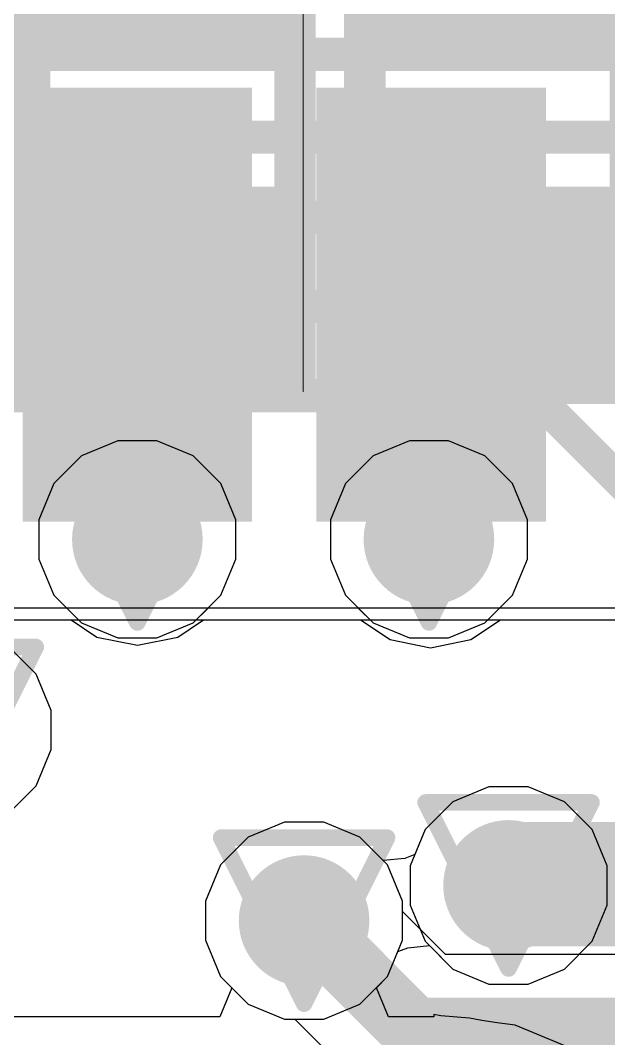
# Model space of a CAD drawing. Header units: inches. Extents: x -6 to 284, y -12 to 154.
# Drawn here: x 28.437 to 30.239, y 4.859 to 7.975 of the extents above; entities that cross this region are included whole.
import ezdxf

# ---------------------------------------------------------------- set-up
doc = ezdxf.new("R2010")
doc.units = ezdxf.units.IN
for name, color, linetype in [('Bottom Layer', 5, 'Continuous'), ('Bottom Overlay', 54, 'Continuous'), ('Bottom Paste', 16, 'Continuous'), ('Bottom Solder', 6, 'Continuous'), ('Drill Drawing', 1, 'Continuous'), ('GND-1', 16, 'Continuous'), ('GND-2', 90, 'Continuous'), ('GND-3', 216, 'Continuous'), ('GND-4', 54, 'Continuous'), ('PWR-1', 156, 'Continuous'), ('PWR-2', 130, 'Continuous'), ('Signal L1', 76, 'Continuous'), ('Signal L2', 6, 'Continuous'), ('Top Layer', 1, 'Continuous'), ('Top Paste', 8, 'Continuous'), ('Top Solder', 216, 'Continuous'), ('Via Holes', 16, 'Continuous')]:
    doc.layers.add(name, color=color, linetype=linetype)

# ---------------------------------------------------------------- blocks, each defined once
blk = doc.blocks.new('AP6275S__125')
at = {"layer": 'Top Layer'}
for points in [[(2.49999754, -5.627498269999999), (2.49999754, -6.75249729), (1.99999854, -6.75249729), (1.99999854, -5.627498269999999)], [(3.39999828, -5.627498269999999), (3.39999828, -6.75249729), (2.89999928, -6.75249729), (2.89999928, -5.627498269999999)]]:
    blk.add_hatch(color=1, dxfattribs=at).paths.add_polyline_path(points)
at = {"layer": 'Top Paste'}
for points in [[(2.49999754, -5.627498269999999), (2.49999754, -6.75249729), (1.99999854, -6.75249729), (1.99999854, -5.627498269999999)], [(3.39999828, -5.627498269999999), (3.39999828, -6.75249729), (2.89999928, -6.75249729), (2.89999928, -5.627498269999999)]]:
    blk.add_hatch(color=8, dxfattribs=at).paths.add_polyline_path(points)
at = {"layer": 'Top Solder'}
for points in [[(2.60159754, -5.52589827), (2.60159754, -6.85409729), (1.89839854, -6.85409729), (1.89839854, -5.52589827)], [(3.50159828, -5.52589827), (3.50159828, -6.85409729), (2.79839928, -6.85409729), (2.79839928, -5.52589827)]]:
    blk.add_hatch(color=216, dxfattribs=at).paths.add_polyline_path(points)
blk = doc.blocks.new('R___0402_B_175')
at = {"layer": 'Bottom Layer'}
for points in [[(-0.2413, 0.3175), (-0.2412999999999999, -0.3175), (-0.6985, -0.3175), (-0.6985, 0.3175)], [(0.6985, 0.3175), (0.6985, -0.3175), (0.2413, -0.3175), (0.2412999999999999, 0.3175)]]:
    blk.add_hatch(color=5, dxfattribs=at).paths.add_polyline_path(points)
at = {"layer": 'Bottom Paste'}
for points in [[(-0.2413, 0.3175), (-0.2412999999999999, -0.3175), (-0.6985, -0.3175), (-0.6985, 0.3175)], [(0.6985, 0.3175), (0.6985, -0.3175), (0.2413, -0.3175), (0.2412999999999999, 0.3175)]]:
    blk.add_hatch(color=16, dxfattribs=at).paths.add_polyline_path(points)
at = {"layer": 'Bottom Solder'}
for points in [[(-0.18629884, 0.37250116), (-0.1862988399999999, -0.37250116), (-0.75350116, -0.37250116), (-0.75350116, 0.37250116)], [(0.75350116, 0.37250116), (0.75350116, -0.37250116), (0.18629884, -0.37250116), (0.1862988399999999, 0.37250116)]]:
    blk.add_hatch(color=6, dxfattribs=at).paths.add_polyline_path(points)
at = {"layer": 'Bottom Overlay'}
for points in [[(0.7874, 0.4064, 0.127, 0.127, 0), (-0.7874, 0.4064, 0.127, 0.127, 0)], [(-0.7874, -0.4064, 0.127, 0.127, 0), (-0.7874, 0.4064, 0.127, 0.127, 0)], [(0.7874, -0.4064, 0.127, 0.127, 0), (0.7874, 0.4064, 0.127, 0.127, 0)], [(0.8128, 0.4318, 0.0032258, 0.0032258, 0), (-0.8128, 0.4318, 0.0032258, 0.0032258, 0)], [(0.7874, -0.4064, 0.127, 0.127, 0), (-0.7874, -0.4064, 0.127, 0.127, 0)]]:
    blk.add_lwpolyline(points, format="xyseb", dxfattribs=at)
for points in [[(-0.8191499999999999, 0.4064, 0.0635, 0.0635, 1), (-0.7556499999999999, 0.4064, 0.0635, 0.0635, 1)], [(-0.8191499999999999, 0.4064, 0.0635, 0.0635, 1), (-0.7556499999999999, 0.4064, 0.0635, 0.0635, 1)], [(0.7556499999999999, 0.4064, 0.0635, 0.0635, 1), (0.8191499999999999, 0.4064, 0.0635, 0.0635, 1)], [(0.7556499999999999, 0.4064, 0.0635, 0.0635, 1), (0.8191499999999999, 0.4064, 0.0635, 0.0635, 1)], [(-0.81360518, 0.4318, 0.0016129, 0.0016129, 1), (-0.8119948199999999, 0.4318, 0.0016129, 0.0016129, 1)], [(0.8119948199999999, 0.4318, 0.0016129, 0.0016129, 1), (0.81360518, 0.4318, 0.0016129, 0.0016129, 1)], [(-0.8191499999999999, -0.4064, 0.0635, 0.0635, 1), (-0.7556499999999999, -0.4064, 0.0635, 0.0635, 1)], [(-0.8191499999999999, -0.4064, 0.0635, 0.0635, 1), (-0.7556499999999999, -0.4064, 0.0635, 0.0635, 1)], [(0.7556499999999999, -0.4064, 0.0635, 0.0635, 1), (0.8191499999999999, -0.4064, 0.0635, 0.0635, 1)], [(0.7556499999999999, -0.4064, 0.0635, 0.0635, 1), (0.8191499999999999, -0.4064, 0.0635, 0.0635, 1)]]:
    blk.add_lwpolyline(points, format="xyseb", close=True, dxfattribs=at)
blk = doc.blocks.new('R___0402_B_176')
at = {"layer": 'Bottom Layer'}
for points in [[(-0.2413, 0.3175), (-0.2412999999999999, -0.3175), (-0.6985, -0.3175), (-0.6985, 0.3175)], [(0.6985, 0.3175), (0.6985, -0.3175), (0.2413, -0.3175), (0.2412999999999999, 0.3175)]]:
    blk.add_hatch(color=5, dxfattribs=at).paths.add_polyline_path(points)
at = {"layer": 'Bottom Paste'}
for points in [[(-0.2413, 0.3175), (-0.2412999999999999, -0.3175), (-0.6985, -0.3175), (-0.6985, 0.3175)], [(0.6985, 0.3175), (0.6985, -0.3175), (0.2413, -0.3175), (0.2412999999999999, 0.3175)]]:
    blk.add_hatch(color=16, dxfattribs=at).paths.add_polyline_path(points)
at = {"layer": 'Bottom Solder'}
for points in [[(-0.18629884, 0.37250116), (-0.1862988399999999, -0.37250116), (-0.75350116, -0.37250116), (-0.75350116, 0.37250116)], [(0.75350116, 0.37250116), (0.75350116, -0.37250116), (0.18629884, -0.37250116), (0.1862988399999999, 0.37250116)]]:
    blk.add_hatch(color=6, dxfattribs=at).paths.add_polyline_path(points)
at = {"layer": 'Bottom Overlay'}
for points in [[(0.7874, 0.4064, 0.127, 0.127, 0), (-0.7874, 0.4064, 0.127, 0.127, 0)], [(-0.7874, -0.4064, 0.127, 0.127, 0), (-0.7874, 0.4064, 0.127, 0.127, 0)], [(0.7874, -0.4064, 0.127, 0.127, 0), (0.7874, 0.4064, 0.127, 0.127, 0)], [(0.8128, 0.4318, 0.0032258, 0.0032258, 0), (-0.8128, 0.4318, 0.0032258, 0.0032258, 0)], [(0.7874, -0.4064, 0.127, 0.127, 0), (-0.7874, -0.4064, 0.127, 0.127, 0)]]:
    blk.add_lwpolyline(points, format="xyseb", dxfattribs=at)
for points in [[(-0.8191499999999999, 0.4064, 0.0635, 0.0635, 1), (-0.7556499999999999, 0.4064, 0.0635, 0.0635, 1)], [(-0.8191499999999999, 0.4064, 0.0635, 0.0635, 1), (-0.7556499999999999, 0.4064, 0.0635, 0.0635, 1)], [(0.7556499999999999, 0.4064, 0.0635, 0.0635, 1), (0.8191499999999999, 0.4064, 0.0635, 0.0635, 1)], [(0.7556499999999999, 0.4064, 0.0635, 0.0635, 1), (0.8191499999999999, 0.4064, 0.0635, 0.0635, 1)], [(-0.81360518, 0.4318, 0.0016129, 0.0016129, 1), (-0.8119948199999999, 0.4318, 0.0016129, 0.0016129, 1)], [(0.8119948199999999, 0.4318, 0.0016129, 0.0016129, 1), (0.81360518, 0.4318, 0.0016129, 0.0016129, 1)], [(-0.8191499999999999, -0.4064, 0.0635, 0.0635, 1), (-0.7556499999999999, -0.4064, 0.0635, 0.0635, 1)], [(-0.8191499999999999, -0.4064, 0.0635, 0.0635, 1), (-0.7556499999999999, -0.4064, 0.0635, 0.0635, 1)], [(0.7556499999999999, -0.4064, 0.0635, 0.0635, 1), (0.8191499999999999, -0.4064, 0.0635, 0.0635, 1)], [(0.7556499999999999, -0.4064, 0.0635, 0.0635, 1), (0.8191499999999999, -0.4064, 0.0635, 0.0635, 1)]]:
    blk.add_lwpolyline(points, format="xyseb", close=True, dxfattribs=at)

msp = doc.modelspace()

# ---------------------------------------------------------------- hatches: boundary and pattern name
at = {"layer": 'Bottom Layer'}
h = msp.add_hatch(color=5, dxfattribs=at)
edge = h.paths.add_edge_path()
edge.add_arc((28.79543644, 6.386215319999999), 0.1999996, 0, 360)
h = msp.add_hatch(color=5, dxfattribs=at)
edge = h.paths.add_edge_path()
edge.add_arc((29.68840646, 6.386215319999999), 0.1999996, 0, 360)
h = msp.add_hatch(color=5, dxfattribs=at)
edge = h.paths.add_edge_path()
edge.add_arc((29.93232774, 5.32729694), 0.1999996, 0, 360)
h = msp.add_hatch(color=5, dxfattribs=at)
edge = h.paths.add_edge_path()
edge.add_arc((29.30606534, 5.21964158), 0.1999996, 0, 360)
at = {"layer": 'GND-1'}
h = msp.add_hatch(color=16, dxfattribs=at)
edge = h.paths.add_edge_path()
edge.add_arc((28.79543644, 6.386215319999999), 0.1999996, 0, 360)
h = msp.add_hatch(color=16, dxfattribs=at)
edge = h.paths.add_edge_path()
edge.add_arc((29.68840646, 6.386215319999999), 0.1999996, 0, 360)
h = msp.add_hatch(color=16, dxfattribs=at)
edge = h.paths.add_edge_path()
edge.add_arc((29.93232774, 5.32729694), 0.1999996, 0, 360)
h = msp.add_hatch(color=16, dxfattribs=at)
edge = h.paths.add_edge_path()
edge.add_arc((29.30606534, 5.21964158), 0.1999996, 0, 360)
at = {"layer": 'GND-2'}
h = msp.add_hatch(color=90, dxfattribs=at)
edge = h.paths.add_edge_path()
edge.add_arc((28.79543644, 6.386215319999999), 0.1999996, 0, 360)
h = msp.add_hatch(color=90, dxfattribs=at)
edge = h.paths.add_edge_path()
edge.add_arc((29.68840646, 6.386215319999999), 0.1999996, 0, 360)
h = msp.add_hatch(color=90, dxfattribs=at)
edge = h.paths.add_edge_path()
edge.add_arc((29.93232774, 5.32729694), 0.1999996, 0, 360)
h = msp.add_hatch(color=90, dxfattribs=at)
edge = h.paths.add_edge_path()
edge.add_arc((29.30606534, 5.21964158), 0.1999996, 0, 360)
at = {"layer": 'GND-3'}
h = msp.add_hatch(color=216, dxfattribs=at)
edge = h.paths.add_edge_path()
edge.add_arc((28.79543644, 6.386215319999999), 0.1999996, 0, 360)
h = msp.add_hatch(color=216, dxfattribs=at)
edge = h.paths.add_edge_path()
edge.add_arc((29.68840646, 6.386215319999999), 0.1999996, 0, 360)
h = msp.add_hatch(color=216, dxfattribs=at)
edge = h.paths.add_edge_path()
edge.add_arc((29.93232774, 5.32729694), 0.1999996, 0, 360)
h = msp.add_hatch(color=216, dxfattribs=at)
edge = h.paths.add_edge_path()
edge.add_arc((29.30606534, 5.21964158), 0.1999996, 0, 360)
at = {"layer": 'GND-4'}
h = msp.add_hatch(color=54, dxfattribs=at)
edge = h.paths.add_edge_path()
edge.add_arc((28.79543644, 6.386215319999999), 0.1999996, 0, 360)
h = msp.add_hatch(color=54, dxfattribs=at)
edge = h.paths.add_edge_path()
edge.add_arc((29.68840646, 6.386215319999999), 0.1999996, 0, 360)
h = msp.add_hatch(color=54, dxfattribs=at)
edge = h.paths.add_edge_path()
edge.add_arc((29.93232774, 5.32729694), 0.1999996, 0, 360)
h = msp.add_hatch(color=54, dxfattribs=at)
edge = h.paths.add_edge_path()
edge.add_arc((29.30606534, 5.21964158), 0.1999996, 0, 360)
at = {"layer": 'PWR-1'}
h = msp.add_hatch(color=156, dxfattribs=at)
edge = h.paths.add_edge_path()
edge.add_arc((28.79543644, 6.386215319999999), 0.1999996, 0, 360)
h = msp.add_hatch(color=156, dxfattribs=at)
edge = h.paths.add_edge_path()
edge.add_arc((29.68840646, 6.386215319999999), 0.1999996, 0, 360)
h = msp.add_hatch(color=156, dxfattribs=at)
edge = h.paths.add_edge_path()
edge.add_arc((29.93232774, 5.32729694), 0.1999996, 0, 360)
h = msp.add_hatch(color=156, dxfattribs=at)
edge = h.paths.add_edge_path()
edge.add_arc((29.30606534, 5.21964158), 0.1999996, 0, 360)
at = {"layer": 'PWR-2'}
h = msp.add_hatch(color=130, dxfattribs=at)
edge = h.paths.add_edge_path()
edge.add_arc((28.79543644, 6.386215319999999), 0.1999996, 0, 360)
h = msp.add_hatch(color=130, dxfattribs=at)
edge = h.paths.add_edge_path()
edge.add_arc((29.68840646, 6.386215319999999), 0.1999996, 0, 360)
h = msp.add_hatch(color=130, dxfattribs=at)
edge = h.paths.add_edge_path()
edge.add_arc((29.93232774, 5.32729694), 0.1999996, 0, 360)
h = msp.add_hatch(color=130, dxfattribs=at)
edge = h.paths.add_edge_path()
edge.add_arc((29.30606534, 5.21964158), 0.1999996, 0, 360)
at = {"layer": 'Signal L1'}
h = msp.add_hatch(color=76, dxfattribs=at)
edge = h.paths.add_edge_path()
edge.add_arc((28.79543644, 6.386215319999999), 0.1999996, 0, 360)
h = msp.add_hatch(color=76, dxfattribs=at)
edge = h.paths.add_edge_path()
edge.add_arc((29.68840646, 6.386215319999999), 0.1999996, 0, 360)
h = msp.add_hatch(color=76, dxfattribs=at)
edge = h.paths.add_edge_path()
edge.add_arc((29.93232774, 5.32729694), 0.1999996, 0, 360)
h = msp.add_hatch(color=76, dxfattribs=at)
edge = h.paths.add_edge_path()
edge.add_arc((29.30606534, 5.21964158), 0.1999996, 0, 360)
at = {"layer": 'Signal L2'}
h = msp.add_hatch(color=6, dxfattribs=at)
edge = h.paths.add_edge_path()
edge.add_arc((28.79543644, 6.386215319999999), 0.1999996, 0, 360)
h = msp.add_hatch(color=6, dxfattribs=at)
edge = h.paths.add_edge_path()
edge.add_arc((29.68840646, 6.386215319999999), 0.1999996, 0, 360)
h = msp.add_hatch(color=6, dxfattribs=at)
edge = h.paths.add_edge_path()
edge.add_arc((29.93232774, 5.32729694), 0.1999996, 0, 360)
h = msp.add_hatch(color=6, dxfattribs=at)
edge = h.paths.add_edge_path()
edge.add_arc((29.30606534, 5.21964158), 0.1999996, 0, 360)
at = {"layer": 'Top Layer'}
h = msp.add_hatch(color=1, dxfattribs=at)
edge = h.paths.add_edge_path()
edge.add_arc((28.79543644, 6.386215319999999), 0.1999996, 0, 360)
h = msp.add_hatch(color=1, dxfattribs=at)
edge = h.paths.add_edge_path()
edge.add_arc((29.68840646, 6.386215319999999), 0.1999996, 0, 360)
h = msp.add_hatch(color=1, dxfattribs=at)
edge = h.paths.add_edge_path()
edge.add_arc((29.93232774, 5.32729694), 0.1999996, 0, 360)
h = msp.add_hatch(color=1, dxfattribs=at)
edge = h.paths.add_edge_path()
edge.add_arc((29.30606534, 5.21964158), 0.1999996, 0, 360)
at = {"layer": 'Via Holes'}
h = msp.add_hatch(color=7, dxfattribs=at)
edge = h.paths.add_edge_path()
edge.add_arc((28.79543644, 6.386215319999999), 0.0999998, 0, 360)
h = msp.add_hatch(color=7, dxfattribs=at)
edge = h.paths.add_edge_path()
edge.add_arc((29.68840646, 6.386215319999999), 0.0999998, 0, 360)
h = msp.add_hatch(color=7, dxfattribs=at)
edge = h.paths.add_edge_path()
edge.add_arc((29.93232774, 5.32729694), 0.0999998, 0, 360)
h = msp.add_hatch(color=7, dxfattribs=at)
edge = h.paths.add_edge_path()
edge.add_arc((29.30606534, 5.21964158), 0.0999998, 0, 360)

# ---------------------------------------------------------------- linework, layer by layer
at = {"layer": 'Bottom Layer'}
for p, q in [((24.95460084, 6.17716062), (32.75905564, 6.17716062)), ((28.1129105, 6.17716062), (28.57796418, 6.17716062)), ((28.57796418, 6.17716062), (28.6245935, 6.130531299999999)), ((28.96627938, 6.130531299999999), (29.0129087, 6.17716062)), ((29.0129087, 6.17716062), (29.4709342, 6.17716062)), ((29.4709342, 6.17716062), (29.51756352, 6.130531299999999)), ((29.8592494, 6.130531299999999), (29.90587872, 6.17716062)), ((29.90587872, 6.17716062), (30.49458976, 6.17716062)), ((28.6245935, 6.130531299999999), (28.73544418, 6.08461572)), ((28.8554287, 6.08461572), (28.96627938, 6.130531299999999)), ((29.51756352, 6.130531299999999), (29.6284142, 6.08461572)), ((29.74839872, 6.08461572), (29.8592494, 6.130531299999999)), ((28.73544418, 6.08461572), (28.8554287, 6.08461572)), ((29.6284142, 6.08461572), (29.74839872, 6.08461572)), ((29.24607308, 5.52124118), (29.1352224, 5.4753256)), ((29.3660576, 5.52124118), (29.24607308, 5.52124118)), ((29.47690828, 5.4753256), (29.3660576, 5.52124118)), ((29.1352224, 5.4753256), (29.05038132, 5.390484519999999)), ((29.56174936, 5.390484519999999), (29.47690828, 5.4753256)), ((29.05038132, 5.390484519999999), (29.00446574, 5.27963384)), ((29.60766494, 5.27963384), (29.56174936, 5.390484519999999)), ((29.00446574, 5.27963384), (29.00446574, 5.15964932)), ((29.60766494, 5.15964932), (29.60766494, 5.27963384)), ((29.00446574, 5.15964932), (29.05038132, 5.048798639999999)), ((29.56174936, 5.048798639999999), (29.60766494, 5.15964932)), ((29.05038132, 5.048798639999999), (29.0847018, 5.014478159999999)), ((29.52742888, 5.014478159999999), (29.56174936, 5.048798639999999)), ((29.0847018, 5.014478159999999), (29.04787688, 4.92557816)), ((29.5642538, 4.92557816), (29.52742888, 5.014478159999999)), ((29.04787688, 4.92557816), (25.56355568, 4.92557816)), ((29.6514139, 4.92557816), (29.5642538, 4.92557816)), ((29.70360836, 4.925580699999999), (29.6514139, 4.92557816)), ((29.7247056, 4.92845598), (29.70360836, 4.93264952)), ((29.70360836, 4.93264952), (29.70360836, 4.925580699999999)), ((29.81264802, 4.9214405), (29.7247056, 4.92845598)), ((29.85018414, 4.914117679999999), (29.81264802, 4.9214405)), ((29.89744846, 4.90679994), (29.85018414, 4.914117679999999)), ((29.95206354, 4.8996092), (29.89744846, 4.90679994)), ((30.16435166, 4.81167694), (29.95206354, 4.8996092))]:
    msp.add_line(p, q, dxfattribs=at)
for points in [[(28.66843644, 7.182172579999999, 0.1778, 0.1778, 0), (28.79543644, 7.055172579999999, 0.1778, 0.1778, 0)], [(29.68840646, 7.042472579999999, 0.1778, 0.1778, 0), (29.82810646, 7.182172579999999, 0.1778, 0.1778, 0)], [(29.82810646, 7.182172579999999, 0.1778, 0.1778, 0), (29.89863718, 7.182172579999999, 0.1778, 0.1778, 0)], [(28.79543644, 6.386215319999999, 0.1778, 0.1778, 0), (28.79543644, 7.055172579999999, 0.1778, 0.1778, 0)], [(29.68840646, 6.386215319999999, 0.1778, 0.1778, 0), (29.68840646, 7.042472579999999, 0.1778, 0.1778, 0)], [(29.68840646, 6.369347179999999, 0.1778, 0.1778, 0), (29.68840646, 6.386215319999999, 0.1778, 0.1778, 0)], [(29.93232774, 5.32729694, 0.3809999999999999, 0.3809999999999999, 0), (29.93637142, 5.33134062, 0.3809999999999999, 0.3809999999999999, 0)], [(29.93637142, 5.33134062, 0.3809999999999999, 0.3809999999999999, 0), (31.0315991, 5.33134062, 0.3809999999999999, 0.3809999999999999, 0)]]:
    msp.add_lwpolyline(points, format="xyseb", dxfattribs=at)
for points in [[(28.62398644, 7.182172579999999, 0.08889999999999999, 0.08889999999999999, 1), (28.71288643999999, 7.182172579999999, 0.08889999999999999, 0.08889999999999999, 1)], [(29.78365646, 7.182172579999999, 0.08889999999999999, 0.08889999999999999, 1), (29.87255646, 7.182172579999999, 0.08889999999999999, 0.08889999999999999, 1)], [(29.78365646, 7.182172579999999, 0.08889999999999999, 0.08889999999999999, 1), (29.87255646, 7.182172579999999, 0.08889999999999999, 0.08889999999999999, 1)], [(29.85418718, 7.182172579999999, 0.08889999999999999, 0.08889999999999999, 1), (29.94308718, 7.182172579999999, 0.08889999999999999, 0.08889999999999999, 1)], [(28.75098644, 7.055172579999999, 0.08889999999999999, 0.08889999999999999, 1), (28.83988644, 7.055172579999999, 0.08889999999999999, 0.08889999999999999, 1)], [(28.75098644, 7.055172579999999, 0.08889999999999999, 0.08889999999999999, 1), (28.83988644, 7.055172579999999, 0.08889999999999999, 0.08889999999999999, 1)], [(29.64395646, 7.042472579999999, 0.08889999999999999, 0.08889999999999999, 1), (29.73285646, 7.042472579999999, 0.08889999999999999, 0.08889999999999999, 1)], [(29.64395646, 7.042472579999999, 0.08889999999999999, 0.08889999999999999, 1), (29.73285646, 7.042472579999999, 0.08889999999999999, 0.08889999999999999, 1)], [(28.75098644, 6.386215319999999, 0.08889999999999999, 0.08889999999999999, 1), (28.83988644, 6.386215319999999, 0.08889999999999999, 0.08889999999999999, 1)], [(29.64395646, 6.386215319999999, 0.08889999999999999, 0.08889999999999999, 1), (29.73285646, 6.386215319999999, 0.08889999999999999, 0.08889999999999999, 1)], [(29.64395646, 6.386215319999999, 0.08889999999999999, 0.08889999999999999, 1), (29.73285646, 6.386215319999999, 0.08889999999999999, 0.08889999999999999, 1)], [(29.64395646, 6.369347179999999, 0.08889999999999999, 0.08889999999999999, 1), (29.73285646, 6.369347179999999, 0.08889999999999999, 0.08889999999999999, 1)], [(29.83707774, 5.32729694, 0.1905, 0.1905, 1), (30.02757774, 5.32729694, 0.1905, 0.1905, 1)], [(29.84112142, 5.33134062, 0.1905, 0.1905, 1), (30.03162142, 5.33134062, 0.1905, 0.1905, 1)], [(29.84112142, 5.33134062, 0.1905, 0.1905, 1), (30.03162142, 5.33134062, 0.1905, 0.1905, 1)]]:
    msp.add_lwpolyline(points, format="xyseb", close=True, dxfattribs=at)
at = {"layer": 'Drill Drawing'}
for points in [[(28.54143644, 6.640215319999999, 0.0508, 0.0508, 0), (29.04943644, 6.640215319999999, 0.0508, 0.0508, 0)], [(28.54143644, 6.640215319999999, 0.0508, 0.0508, 0), (28.79543644, 6.132215319999999, 0.0508, 0.0508, 0)], [(28.79543644, 6.132215319999999, 0.0508, 0.0508, 0), (29.04943644, 6.640215319999999, 0.0508, 0.0508, 0)], [(29.43440646, 6.640215319999999, 0.0508, 0.0508, 0), (29.94240646, 6.640215319999999, 0.0508, 0.0508, 0)], [(29.43440646, 6.640215319999999, 0.0508, 0.0508, 0), (29.68840646, 6.132215319999999, 0.0508, 0.0508, 0)], [(29.68840646, 6.132215319999999, 0.0508, 0.0508, 0), (29.94240646, 6.640215319999999, 0.0508, 0.0508, 0)], [(27.97616198, 6.05711006, 0.0508, 0.0508, 0), (28.48416198, 6.05711006, 0.0508, 0.0508, 0)], [(28.23016198, 5.549110059999999, 0.0508, 0.0508, 0), (28.48416198, 6.05711006, 0.0508, 0.0508, 0)], [(29.67832774, 5.58129694, 0.0508, 0.0508, 0), (30.18632774, 5.58129694, 0.0508, 0.0508, 0)], [(29.67832774, 5.58129694, 0.0508, 0.0508, 0), (29.93232774, 5.07329694, 0.0508, 0.0508, 0)], [(29.93232774, 5.07329694, 0.0508, 0.0508, 0), (30.18632774, 5.58129694, 0.0508, 0.0508, 0)], [(29.05206534, 5.47364158, 0.0508, 0.0508, 0), (29.56006534, 5.47364158, 0.0508, 0.0508, 0)], [(29.05206534, 5.47364158, 0.0508, 0.0508, 0), (29.30606534, 4.96564158, 0.0508, 0.0508, 0)], [(29.30606534, 4.96564158, 0.0508, 0.0508, 0), (29.56006534, 5.47364158, 0.0508, 0.0508, 0)]]:
    msp.add_lwpolyline(points, format="xyseb", dxfattribs=at)
for points in [[(28.52873644, 6.640215319999999, 0.0254, 0.0254, 1), (28.55413644, 6.640215319999999, 0.0254, 0.0254, 1)], [(28.52873644, 6.640215319999999, 0.0254, 0.0254, 1), (28.55413644, 6.640215319999999, 0.0254, 0.0254, 1)], [(29.03673643999999, 6.640215319999999, 0.0254, 0.0254, 1), (29.06213644, 6.640215319999999, 0.0254, 0.0254, 1)], [(29.03673643999999, 6.640215319999999, 0.0254, 0.0254, 1), (29.06213644, 6.640215319999999, 0.0254, 0.0254, 1)], [(29.42170646, 6.640215319999999, 0.0254, 0.0254, 1), (29.44710646, 6.640215319999999, 0.0254, 0.0254, 1)], [(29.42170646, 6.640215319999999, 0.0254, 0.0254, 1), (29.44710646, 6.640215319999999, 0.0254, 0.0254, 1)], [(29.92970646, 6.640215319999999, 0.0254, 0.0254, 1), (29.95510646, 6.640215319999999, 0.0254, 0.0254, 1)], [(29.92970646, 6.640215319999999, 0.0254, 0.0254, 1), (29.95510646, 6.640215319999999, 0.0254, 0.0254, 1)], [(28.78273644, 6.132215319999999, 0.0254, 0.0254, 1), (28.80813644, 6.132215319999999, 0.0254, 0.0254, 1)], [(28.78273644, 6.132215319999999, 0.0254, 0.0254, 1), (28.80813644, 6.132215319999999, 0.0254, 0.0254, 1)], [(29.67570646, 6.132215319999999, 0.0254, 0.0254, 1), (29.70110646, 6.132215319999999, 0.0254, 0.0254, 1)], [(29.67570646, 6.132215319999999, 0.0254, 0.0254, 1), (29.70110646, 6.132215319999999, 0.0254, 0.0254, 1)], [(28.47146198, 6.05711006, 0.0254, 0.0254, 1), (28.49686198, 6.05711006, 0.0254, 0.0254, 1)], [(28.47146198, 6.05711006, 0.0254, 0.0254, 1), (28.49686198, 6.05711006, 0.0254, 0.0254, 1)], [(29.66562774, 5.58129694, 0.0254, 0.0254, 1), (29.69102774, 5.58129694, 0.0254, 0.0254, 1)], [(29.66562774, 5.58129694, 0.0254, 0.0254, 1), (29.69102774, 5.58129694, 0.0254, 0.0254, 1)], [(30.17362774, 5.58129694, 0.0254, 0.0254, 1), (30.19902774, 5.58129694, 0.0254, 0.0254, 1)], [(30.17362774, 5.58129694, 0.0254, 0.0254, 1), (30.19902774, 5.58129694, 0.0254, 0.0254, 1)], [(29.03936534, 5.47364158, 0.0254, 0.0254, 1), (29.06476534, 5.47364158, 0.0254, 0.0254, 1)], [(29.03936534, 5.47364158, 0.0254, 0.0254, 1), (29.06476534, 5.47364158, 0.0254, 0.0254, 1)], [(29.54736534, 5.47364158, 0.0254, 0.0254, 1), (29.57276534, 5.47364158, 0.0254, 0.0254, 1)], [(29.54736534, 5.47364158, 0.0254, 0.0254, 1), (29.57276534, 5.47364158, 0.0254, 0.0254, 1)], [(29.91962774, 5.07329694, 0.0254, 0.0254, 1), (29.94502774, 5.07329694, 0.0254, 0.0254, 1)], [(29.91962774, 5.07329694, 0.0254, 0.0254, 1), (29.94502774, 5.07329694, 0.0254, 0.0254, 1)], [(29.29336534, 4.96564158, 0.0254, 0.0254, 1), (29.31876534, 4.96564158, 0.0254, 0.0254, 1)], [(29.29336534, 4.96564158, 0.0254, 0.0254, 1), (29.31876534, 4.96564158, 0.0254, 0.0254, 1)]]:
    msp.add_lwpolyline(points, format="xyseb", close=True, dxfattribs=at)
at = {"layer": 'GND-1'}
for p, q in [((28.73544418, 6.687814919999999), (28.6245935, 6.64189934)), ((28.8554287, 6.687814919999999), (28.73544418, 6.687814919999999)), ((28.96627938, 6.64189934), (28.8554287, 6.687814919999999)), ((29.6284142, 6.687814919999999), (29.51756352, 6.64189934)), ((29.74839872, 6.687814919999999), (29.6284142, 6.687814919999999)), ((29.8592494, 6.64189934), (29.74839872, 6.687814919999999)), ((28.6245935, 6.64189934), (28.53975242, 6.55705826)), ((29.05112046, 6.55705826), (28.96627938, 6.64189934)), ((29.51756352, 6.64189934), (29.43272244, 6.55705826)), ((29.94409048, 6.55705826), (29.8592494, 6.64189934)), ((28.53975242, 6.55705826), (28.49383684, 6.446207579999999)), ((29.09703604, 6.446207579999999), (29.05112046, 6.55705826)), ((29.43272244, 6.55705826), (29.38680686, 6.446207579999999)), ((29.99000606, 6.446207579999999), (29.94409048, 6.55705826)), ((28.49383684, 6.446207579999999), (28.49383684, 6.326223059999999)), ((29.09703604, 6.326223059999999), (29.09703604, 6.446207579999999)), ((29.38680686, 6.446207579999999), (29.38680686, 6.326223059999999)), ((29.99000606, 6.326223059999999), (29.99000606, 6.446207579999999)), ((28.49383684, 6.326223059999999), (28.53975242, 6.21537238)), ((29.05112046, 6.21537238), (29.09703604, 6.326223059999999)), ((29.38680686, 6.326223059999999), (29.43272244, 6.21537238)), ((29.94409048, 6.21537238), (29.99000606, 6.326223059999999)), ((28.53975242, 6.21537238), (28.6245935, 6.130531299999999)), ((28.96627938, 6.130531299999999), (29.05112046, 6.21537238)), ((29.43272244, 6.21537238), (29.51756352, 6.130531299999999)), ((29.8592494, 6.130531299999999), (29.94409048, 6.21537238)), ((28.6245935, 6.130531299999999), (28.73544418, 6.08461572)), ((28.8554287, 6.08461572), (28.96627938, 6.130531299999999)), ((29.51756352, 6.130531299999999), (29.6284142, 6.08461572)), ((29.74839872, 6.08461572), (29.8592494, 6.130531299999999)), ((28.73544418, 6.08461572), (28.8554287, 6.08461572)), ((29.6284142, 6.08461572), (29.74839872, 6.08461572)), ((29.24607308, 5.52124118), (29.1352224, 5.4753256)), ((29.3660576, 5.52124118), (29.24607308, 5.52124118)), ((29.47690828, 5.4753256), (29.3660576, 5.52124118)), ((29.1352224, 5.4753256), (29.05038132, 5.390484519999999)), ((29.56174936, 5.390484519999999), (29.47690828, 5.4753256)), ((29.05038132, 5.390484519999999), (29.00446574, 5.27963384)), ((29.60766494, 5.27963384), (29.56174936, 5.390484519999999)), ((29.00446574, 5.27963384), (29.00446574, 5.15964932)), ((29.60766494, 5.15964932), (29.60766494, 5.27963384)), ((29.00446574, 5.15964932), (29.05038132, 5.048798639999999)), ((29.56174936, 5.048798639999999), (29.60766494, 5.15964932)), ((29.05038132, 5.048798639999999), (29.1352224, 4.96395756)), ((29.47690828, 4.96395756), (29.56174936, 5.048798639999999)), ((29.1352224, 4.96395756), (29.24607308, 4.91804198)), ((29.3660576, 4.91804198), (29.47690828, 4.96395756)), ((29.24607308, 4.91804198), (29.3660576, 4.91804198))]:
    msp.add_line(p, q, dxfattribs=at)
at = {"layer": 'GND-2'}
for p, q in [((28.73544418, 6.687814919999999), (28.6245935, 6.64189934)), ((28.8554287, 6.687814919999999), (28.73544418, 6.687814919999999)), ((28.96627938, 6.64189934), (28.8554287, 6.687814919999999)), ((29.6284142, 6.687814919999999), (29.51756352, 6.64189934)), ((29.74839872, 6.687814919999999), (29.6284142, 6.687814919999999)), ((29.8592494, 6.64189934), (29.74839872, 6.687814919999999)), ((28.6245935, 6.64189934), (28.53975242, 6.55705826)), ((29.05112046, 6.55705826), (28.96627938, 6.64189934)), ((29.51756352, 6.64189934), (29.43272244, 6.55705826)), ((29.94409048, 6.55705826), (29.8592494, 6.64189934)), ((28.53975242, 6.55705826), (28.49383684, 6.446207579999999)), ((29.09703604, 6.446207579999999), (29.05112046, 6.55705826)), ((29.43272244, 6.55705826), (29.38680686, 6.446207579999999)), ((29.99000606, 6.446207579999999), (29.94409048, 6.55705826)), ((28.49383684, 6.446207579999999), (28.49383684, 6.326223059999999)), ((29.09703604, 6.326223059999999), (29.09703604, 6.446207579999999)), ((29.38680686, 6.446207579999999), (29.38680686, 6.326223059999999)), ((29.99000606, 6.326223059999999), (29.99000606, 6.446207579999999)), ((28.49383684, 6.326223059999999), (28.53975242, 6.21537238)), ((29.05112046, 6.21537238), (29.09703604, 6.326223059999999)), ((29.38680686, 6.326223059999999), (29.43272244, 6.21537238)), ((29.94409048, 6.21537238), (29.99000606, 6.326223059999999)), ((28.53975242, 6.21537238), (28.6245935, 6.130531299999999)), ((28.96627938, 6.130531299999999), (29.05112046, 6.21537238)), ((29.43272244, 6.21537238), (29.51756352, 6.130531299999999)), ((29.8592494, 6.130531299999999), (29.94409048, 6.21537238)), ((28.6245935, 6.130531299999999), (28.73544418, 6.08461572)), ((28.8554287, 6.08461572), (28.96627938, 6.130531299999999)), ((29.51756352, 6.130531299999999), (29.6284142, 6.08461572)), ((29.74839872, 6.08461572), (29.8592494, 6.130531299999999)), ((28.73544418, 6.08461572), (28.8554287, 6.08461572)), ((29.6284142, 6.08461572), (29.74839872, 6.08461572)), ((29.24607308, 5.52124118), (29.1352224, 5.4753256)), ((29.3660576, 5.52124118), (29.24607308, 5.52124118)), ((29.47690828, 5.4753256), (29.3660576, 5.52124118)), ((29.1352224, 5.4753256), (29.05038132, 5.390484519999999)), ((29.56174936, 5.390484519999999), (29.47690828, 5.4753256)), ((29.05038132, 5.390484519999999), (29.00446574, 5.27963384)), ((29.60766494, 5.27963384), (29.56174936, 5.390484519999999)), ((29.00446574, 5.27963384), (29.00446574, 5.15964932)), ((29.60766494, 5.15964932), (29.60766494, 5.27963384)), ((29.00446574, 5.15964932), (29.05038132, 5.048798639999999)), ((29.56174936, 5.048798639999999), (29.60766494, 5.15964932)), ((29.05038132, 5.048798639999999), (29.1352224, 4.96395756)), ((29.47690828, 4.96395756), (29.56174936, 5.048798639999999)), ((29.1352224, 4.96395756), (29.24607308, 4.91804198)), ((29.3660576, 4.91804198), (29.47690828, 4.96395756)), ((29.24607308, 4.91804198), (29.3660576, 4.91804198))]:
    msp.add_line(p, q, dxfattribs=at)
at = {"layer": 'GND-3'}
for p, q in [((28.73544418, 6.687814919999999), (28.6245935, 6.64189934)), ((28.8554287, 6.687814919999999), (28.73544418, 6.687814919999999)), ((28.96627938, 6.64189934), (28.8554287, 6.687814919999999)), ((29.6284142, 6.687814919999999), (29.51756352, 6.64189934)), ((29.74839872, 6.687814919999999), (29.6284142, 6.687814919999999)), ((29.8592494, 6.64189934), (29.74839872, 6.687814919999999)), ((28.6245935, 6.64189934), (28.53975242, 6.55705826)), ((29.05112046, 6.55705826), (28.96627938, 6.64189934)), ((29.51756352, 6.64189934), (29.43272244, 6.55705826)), ((29.94409048, 6.55705826), (29.8592494, 6.64189934)), ((28.53975242, 6.55705826), (28.49383684, 6.446207579999999)), ((29.09703604, 6.446207579999999), (29.05112046, 6.55705826)), ((29.43272244, 6.55705826), (29.38680686, 6.446207579999999)), ((29.99000606, 6.446207579999999), (29.94409048, 6.55705826)), ((28.49383684, 6.446207579999999), (28.49383684, 6.326223059999999)), ((29.09703604, 6.326223059999999), (29.09703604, 6.446207579999999)), ((29.38680686, 6.446207579999999), (29.38680686, 6.326223059999999)), ((29.99000606, 6.326223059999999), (29.99000606, 6.446207579999999)), ((28.49383684, 6.326223059999999), (28.53975242, 6.21537238)), ((29.05112046, 6.21537238), (29.09703604, 6.326223059999999)), ((29.38680686, 6.326223059999999), (29.43272244, 6.21537238)), ((29.94409048, 6.21537238), (29.99000606, 6.326223059999999)), ((28.53975242, 6.21537238), (28.6245935, 6.130531299999999)), ((28.96627938, 6.130531299999999), (29.05112046, 6.21537238)), ((29.43272244, 6.21537238), (29.51756352, 6.130531299999999)), ((29.8592494, 6.130531299999999), (29.94409048, 6.21537238)), ((28.6245935, 6.130531299999999), (28.73544418, 6.08461572)), ((28.8554287, 6.08461572), (28.96627938, 6.130531299999999)), ((29.51756352, 6.130531299999999), (29.6284142, 6.08461572)), ((29.74839872, 6.08461572), (29.8592494, 6.130531299999999)), ((28.73544418, 6.08461572), (28.8554287, 6.08461572)), ((29.6284142, 6.08461572), (29.74839872, 6.08461572)), ((29.24607308, 5.52124118), (29.1352224, 5.4753256)), ((29.3660576, 5.52124118), (29.24607308, 5.52124118)), ((29.47690828, 5.4753256), (29.3660576, 5.52124118)), ((29.1352224, 5.4753256), (29.05038132, 5.390484519999999)), ((29.56174936, 5.390484519999999), (29.47690828, 5.4753256)), ((29.05038132, 5.390484519999999), (29.00446574, 5.27963384)), ((29.60766494, 5.27963384), (29.56174936, 5.390484519999999)), ((29.00446574, 5.27963384), (29.00446574, 5.15964932)), ((29.60766494, 5.15964932), (29.60766494, 5.27963384)), ((29.00446574, 5.15964932), (29.05038132, 5.048798639999999)), ((29.56174936, 5.048798639999999), (29.60766494, 5.15964932)), ((29.05038132, 5.048798639999999), (29.1352224, 4.96395756)), ((29.47690828, 4.96395756), (29.56174936, 5.048798639999999)), ((29.1352224, 4.96395756), (29.24607308, 4.91804198)), ((29.3660576, 4.91804198), (29.47690828, 4.96395756)), ((29.24607308, 4.91804198), (29.3660576, 4.91804198))]:
    msp.add_line(p, q, dxfattribs=at)
at = {"layer": 'GND-4'}
for p, q in [((28.73544418, 6.687814919999999), (28.6245935, 6.64189934)), ((28.8554287, 6.687814919999999), (28.73544418, 6.687814919999999)), ((28.96627938, 6.64189934), (28.8554287, 6.687814919999999)), ((29.6284142, 6.687814919999999), (29.51756352, 6.64189934)), ((29.74839872, 6.687814919999999), (29.6284142, 6.687814919999999)), ((29.8592494, 6.64189934), (29.74839872, 6.687814919999999)), ((28.6245935, 6.64189934), (28.53975242, 6.55705826)), ((29.05112046, 6.55705826), (28.96627938, 6.64189934)), ((29.51756352, 6.64189934), (29.43272244, 6.55705826)), ((29.94409048, 6.55705826), (29.8592494, 6.64189934)), ((28.53975242, 6.55705826), (28.49383684, 6.446207579999999)), ((29.09703604, 6.446207579999999), (29.05112046, 6.55705826)), ((29.43272244, 6.55705826), (29.38680686, 6.446207579999999)), ((29.99000606, 6.446207579999999), (29.94409048, 6.55705826)), ((28.49383684, 6.446207579999999), (28.49383684, 6.326223059999999)), ((29.09703604, 6.326223059999999), (29.09703604, 6.446207579999999)), ((29.38680686, 6.446207579999999), (29.38680686, 6.326223059999999)), ((29.99000606, 6.326223059999999), (29.99000606, 6.446207579999999)), ((28.49383684, 6.326223059999999), (28.53975242, 6.21537238)), ((29.05112046, 6.21537238), (29.09703604, 6.326223059999999)), ((29.38680686, 6.326223059999999), (29.43272244, 6.21537238)), ((29.94409048, 6.21537238), (29.99000606, 6.326223059999999)), ((28.53975242, 6.21537238), (28.6245935, 6.130531299999999)), ((28.96627938, 6.130531299999999), (29.05112046, 6.21537238)), ((29.43272244, 6.21537238), (29.51756352, 6.130531299999999)), ((29.8592494, 6.130531299999999), (29.94409048, 6.21537238)), ((28.6245935, 6.130531299999999), (28.73544418, 6.08461572)), ((28.8554287, 6.08461572), (28.96627938, 6.130531299999999)), ((29.51756352, 6.130531299999999), (29.6284142, 6.08461572)), ((29.74839872, 6.08461572), (29.8592494, 6.130531299999999)), ((28.73544418, 6.08461572), (28.8554287, 6.08461572)), ((29.6284142, 6.08461572), (29.74839872, 6.08461572)), ((29.24607308, 5.52124118), (29.1352224, 5.4753256)), ((29.3660576, 5.52124118), (29.24607308, 5.52124118)), ((29.47690828, 5.4753256), (29.3660576, 5.52124118)), ((29.1352224, 5.4753256), (29.05038132, 5.390484519999999)), ((29.56174936, 5.390484519999999), (29.47690828, 5.4753256)), ((29.05038132, 5.390484519999999), (29.00446574, 5.27963384)), ((29.60766494, 5.27963384), (29.56174936, 5.390484519999999)), ((29.00446574, 5.27963384), (29.00446574, 5.15964932)), ((29.60766494, 5.15964932), (29.60766494, 5.27963384)), ((29.00446574, 5.15964932), (29.05038132, 5.048798639999999)), ((29.56174936, 5.048798639999999), (29.60766494, 5.15964932)), ((29.05038132, 5.048798639999999), (29.1352224, 4.96395756)), ((29.47690828, 4.96395756), (29.56174936, 5.048798639999999)), ((29.1352224, 4.96395756), (29.24607308, 4.91804198)), ((29.3660576, 4.91804198), (29.47690828, 4.96395756)), ((29.24607308, 4.91804198), (29.3660576, 4.91804198))]:
    msp.add_line(p, q, dxfattribs=at)
at = {"layer": 'PWR-1'}
for p, q in [((28.73544418, 6.687814919999999), (28.6245935, 6.64189934)), ((28.8554287, 6.687814919999999), (28.73544418, 6.687814919999999)), ((28.96627938, 6.64189934), (28.8554287, 6.687814919999999)), ((29.6284142, 6.687814919999999), (29.51756352, 6.64189934)), ((29.74839872, 6.687814919999999), (29.6284142, 6.687814919999999)), ((29.8592494, 6.64189934), (29.74839872, 6.687814919999999)), ((28.6245935, 6.64189934), (28.53975242, 6.55705826)), ((29.05112046, 6.55705826), (28.96627938, 6.64189934)), ((29.51756352, 6.64189934), (29.43272244, 6.55705826)), ((29.94409048, 6.55705826), (29.8592494, 6.64189934)), ((28.53975242, 6.55705826), (28.49383684, 6.446207579999999)), ((29.09703604, 6.446207579999999), (29.05112046, 6.55705826)), ((29.43272244, 6.55705826), (29.38680686, 6.446207579999999)), ((29.99000606, 6.446207579999999), (29.94409048, 6.55705826)), ((28.49383684, 6.446207579999999), (28.49383684, 6.326223059999999)), ((29.09703604, 6.326223059999999), (29.09703604, 6.446207579999999)), ((29.38680686, 6.446207579999999), (29.38680686, 6.326223059999999)), ((29.99000606, 6.326223059999999), (29.99000606, 6.446207579999999)), ((28.49383684, 6.326223059999999), (28.53975242, 6.21537238)), ((29.05112046, 6.21537238), (29.09703604, 6.326223059999999)), ((29.38680686, 6.326223059999999), (29.43272244, 6.21537238)), ((29.94409048, 6.21537238), (29.99000606, 6.326223059999999)), ((28.53975242, 6.21537238), (28.6245935, 6.130531299999999)), ((28.96627938, 6.130531299999999), (29.05112046, 6.21537238)), ((29.43272244, 6.21537238), (29.51756352, 6.130531299999999)), ((29.8592494, 6.130531299999999), (29.94409048, 6.21537238)), ((28.6245935, 6.130531299999999), (28.73544418, 6.08461572)), ((28.8554287, 6.08461572), (28.96627938, 6.130531299999999)), ((29.51756352, 6.130531299999999), (29.6284142, 6.08461572)), ((29.74839872, 6.08461572), (29.8592494, 6.130531299999999)), ((28.73544418, 6.08461572), (28.8554287, 6.08461572)), ((29.6284142, 6.08461572), (29.74839872, 6.08461572)), ((28.485846, 5.973952999999999), (28.40100492, 6.058794079999999)), ((28.53176158, 5.863102319999999), (28.485846, 5.973952999999999)), ((28.53176158, 5.743117799999999), (28.53176158, 5.863102319999999)), ((28.485846, 5.63226712), (28.53176158, 5.743117799999999)), ((28.40100492, 5.54742604), (28.485846, 5.63226712)), ((29.87233548, 5.62889654), (29.7614848, 5.58298096)), ((29.99232, 5.62889654), (29.87233548, 5.62889654)), ((30.10317068, 5.58298096), (29.99232, 5.62889654)), ((29.7614848, 5.58298096), (29.67664372, 5.498139879999999)), ((30.18801176, 5.498139879999999), (30.10317068, 5.58298096)), ((29.67664372, 5.498139879999999), (29.63072814, 5.3872892)), ((30.23392734, 5.3872892), (30.18801176, 5.498139879999999)), ((29.63072814, 5.3872892), (29.63072814, 5.26730468)), ((30.23392734, 5.26730468), (30.23392734, 5.3872892)), ((29.63072814, 5.26730468), (29.67664372, 5.156453999999999)), ((30.18801176, 5.156453999999999), (30.23392734, 5.26730468)), ((29.67664372, 5.156453999999999), (29.7614848, 5.07161292)), ((30.10317068, 5.07161292), (30.18801176, 5.156453999999999)), ((29.7614848, 5.07161292), (29.87233548, 5.02569734)), ((29.99232, 5.02569734), (30.10317068, 5.07161292)), ((29.87233548, 5.02569734), (29.99232, 5.02569734))]:
    msp.add_line(p, q, dxfattribs=at)
at = {"layer": 'PWR-2'}
for p, q in [((28.73544418, 6.687814919999999), (28.6245935, 6.64189934)), ((28.8554287, 6.687814919999999), (28.73544418, 6.687814919999999)), ((28.96627938, 6.64189934), (28.8554287, 6.687814919999999)), ((29.6284142, 6.687814919999999), (29.51756352, 6.64189934)), ((29.74839872, 6.687814919999999), (29.6284142, 6.687814919999999)), ((29.8592494, 6.64189934), (29.74839872, 6.687814919999999)), ((28.6245935, 6.64189934), (28.53975242, 6.55705826)), ((29.05112046, 6.55705826), (28.96627938, 6.64189934)), ((29.51756352, 6.64189934), (29.43272244, 6.55705826)), ((29.94409048, 6.55705826), (29.8592494, 6.64189934)), ((28.53975242, 6.55705826), (28.49383684, 6.446207579999999)), ((29.09703604, 6.446207579999999), (29.05112046, 6.55705826)), ((29.43272244, 6.55705826), (29.38680686, 6.446207579999999)), ((29.99000606, 6.446207579999999), (29.94409048, 6.55705826)), ((28.49383684, 6.446207579999999), (28.49383684, 6.326223059999999)), ((29.09703604, 6.326223059999999), (29.09703604, 6.446207579999999)), ((29.38680686, 6.446207579999999), (29.38680686, 6.326223059999999)), ((29.99000606, 6.326223059999999), (29.99000606, 6.446207579999999)), ((28.49383684, 6.326223059999999), (28.53975242, 6.21537238)), ((29.05112046, 6.21537238), (29.09703604, 6.326223059999999)), ((29.38680686, 6.326223059999999), (29.43272244, 6.21537238)), ((29.94409048, 6.21537238), (29.99000606, 6.326223059999999)), ((28.53975242, 6.21537238), (28.6245935, 6.130531299999999)), ((28.96627938, 6.130531299999999), (29.05112046, 6.21537238)), ((29.43272244, 6.21537238), (29.51756352, 6.130531299999999)), ((29.8592494, 6.130531299999999), (29.94409048, 6.21537238)), ((28.6245935, 6.130531299999999), (28.73544418, 6.08461572)), ((28.8554287, 6.08461572), (28.96627938, 6.130531299999999)), ((29.51756352, 6.130531299999999), (29.6284142, 6.08461572)), ((29.74839872, 6.08461572), (29.8592494, 6.130531299999999)), ((28.73544418, 6.08461572), (28.8554287, 6.08461572)), ((29.6284142, 6.08461572), (29.74839872, 6.08461572)), ((28.485846, 5.973952999999999), (28.40100492, 6.058794079999999)), ((28.53176158, 5.863102319999999), (28.485846, 5.973952999999999)), ((28.53176158, 5.743117799999999), (28.53176158, 5.863102319999999)), ((28.485846, 5.63226712), (28.53176158, 5.743117799999999)), ((28.40100492, 5.54742604), (28.485846, 5.63226712)), ((29.87233548, 5.62889654), (29.7614848, 5.58298096)), ((29.99232, 5.62889654), (29.87233548, 5.62889654)), ((30.10317068, 5.58298096), (29.99232, 5.62889654)), ((29.7614848, 5.58298096), (29.67664372, 5.498139879999999)), ((30.18801176, 5.498139879999999), (30.10317068, 5.58298096)), ((29.24607308, 5.52124118), (29.1352224, 5.4753256)), ((29.3660576, 5.52124118), (29.24607308, 5.52124118)), ((29.47690828, 5.4753256), (29.3660576, 5.52124118)), ((29.67664372, 5.498139879999999), (29.6450131, 5.421777319999999)), ((30.23392734, 5.3872892), (30.18801176, 5.498139879999999)), ((29.1352224, 5.4753256), (29.05038132, 5.390484519999999)), ((29.5485947, 5.40363918), (29.47690828, 5.4753256)), ((29.61426132, 5.41022032), (29.5485947, 5.40363918)), ((29.6450131, 5.421777319999999), (29.61426132, 5.41022032)), ((29.05038132, 5.390484519999999), (29.00446574, 5.27963384)), ((30.23392734, 5.26730468), (30.23392734, 5.3872892)), ((29.00446574, 5.27963384), (29.00446574, 5.15964932)), ((30.18801176, 5.156453999999999), (30.23392734, 5.26730468)), ((29.00446574, 5.15964932), (29.05038132, 5.048798639999999)), ((29.62413176, 5.1367182), (29.68979838, 5.14329934)), ((29.68979838, 5.14329934), (29.7614848, 5.07161292)), ((30.10317068, 5.07161292), (30.18801176, 5.156453999999999)), ((29.56174936, 5.048798639999999), (29.59337997999999, 5.1251612)), ((29.59337997999999, 5.1251612), (29.62413176, 5.1367182)), ((29.05038132, 5.048798639999999), (29.1352224, 4.96395756)), ((29.47690828, 4.96395756), (29.56174936, 5.048798639999999)), ((29.7614848, 5.07161292), (29.87233548, 5.02569734)), ((29.99232, 5.02569734), (30.10317068, 5.07161292)), ((29.87233548, 5.02569734), (29.99232, 5.02569734)), ((29.1352224, 4.96395756), (29.24607308, 4.91804198)), ((29.3660576, 4.91804198), (29.47690828, 4.96395756)), ((29.24607308, 4.91804198), (29.3660576, 4.91804198))]:
    msp.add_line(p, q, dxfattribs=at)
at = {"layer": 'Signal L1'}
for points in [[(27.63864678, 7.870751339999999, 0.1016, 0.1016, 0), (30.57220454, 7.870751339999999, 0.1016, 0.1016, 0)], [(27.1679543, 7.61703582, 0.1016, 0.1016, 0), (30.44540774, 7.61703582, 0.1016, 0.1016, 0)], [(27.01587942, 7.3716515, 0.1016, 0.1016, 0), (30.27751374, 7.3716515, 0.1016, 0.1016, 0)], [(30.27751374, 7.3716515, 0.1016, 0.1016, 0), (31.20155558, 6.447609659999999, 0.1016, 0.1016, 0)], [(26.96674566, 7.098957100000001, 0.1016, 0.1016, 0), (30.13961968, 7.098957100000001, 0.1016, 0.1016, 0)], [(30.13961968, 7.098957100000001, 0.1016, 0.1016, 0), (30.89915842, 6.33941836, 0.1016, 0.1016, 0)], [(26.8619351, 6.825937580000001, 0.1016, 0.1016, 0), (30.0129448, 6.825937580000001, 0.1016, 0.1016, 0)], [(30.0129448, 6.825937580000001, 0.1016, 0.1016, 0), (30.59675618, 6.2421262, 0.1016, 0.1016, 0)]]:
    msp.add_lwpolyline(points, format="xyseb", dxfattribs=at)
for points in [[(30.25211374, 7.3716515, 0.0508, 0.0508, 1), (30.30291374, 7.3716515, 0.0508, 0.0508, 1)], [(30.25211374, 7.3716515, 0.0508, 0.0508, 1), (30.30291374, 7.3716515, 0.0508, 0.0508, 1)], [(30.11421968, 7.098957100000001, 0.0508, 0.0508, 1), (30.16501968, 7.098957100000001, 0.0508, 0.0508, 1)], [(30.11421968, 7.098957100000001, 0.0508, 0.0508, 1), (30.16501968, 7.098957100000001, 0.0508, 0.0508, 1)], [(29.9875448, 6.825937580000001, 0.0508, 0.0508, 1), (30.0383448, 6.825937580000001, 0.0508, 0.0508, 1)], [(29.9875448, 6.825937580000001, 0.0508, 0.0508, 1), (30.0383448, 6.825937580000001, 0.0508, 0.0508, 1)]]:
    msp.add_lwpolyline(points, format="xyseb", close=True, dxfattribs=at)
at = {"layer": 'Top Layer'}
for p, q in [((20.14159548, 6.13987342), (31.92053814, 6.13987342)), ((28.09824708, 6.13987342), (28.5926276, 6.13987342)), ((28.5926276, 6.13987342), (28.67155302, 6.087135399999999)), ((28.91931986, 6.087135399999999), (28.99824528, 6.13987342)), ((28.99824528, 6.13987342), (29.47900886, 6.13987342)), ((29.47900886, 6.13987342), (29.56932618, 6.07952556)), ((29.81709048, 6.07952556), (29.90740526, 6.13987342)), ((29.90740526, 6.13987342), (31.03153814, 6.13987342)), ((28.67155302, 6.087135399999999), (28.79543644, 6.062494859999999)), ((28.79543644, 6.062494859999999), (28.91931986, 6.087135399999999)), ((29.56932618, 6.07952556), (29.69320706, 6.05488502)), ((29.69320706, 6.05488502), (29.81709048, 6.07952556)), ((29.24607308, 5.52124118), (29.1352224, 5.4753256)), ((29.3660576, 5.52124118), (29.24607308, 5.52124118)), ((29.47690828, 5.4753256), (29.3660576, 5.52124118)), ((29.1352224, 5.4753256), (29.05038132, 5.390484519999999)), ((29.56174936, 5.390484519999999), (29.47690828, 5.4753256)), ((29.05038132, 5.390484519999999), (29.00446574, 5.27963384)), ((29.60766494, 5.27963384), (29.56174936, 5.390484519999999)), ((29.00446574, 5.27963384), (29.00446574, 5.15964932)), ((29.60766494, 5.24766286), (29.60766494, 5.27963384)), ((29.7396789, 5.1156489), (29.60766494, 5.24766286)), ((29.00446574, 5.15964932), (29.05038132, 5.048798639999999)), ((31.03153814, 5.1156489), (29.7396789, 5.1156489)), ((29.05038132, 5.048798639999999), (29.1352224, 4.96395756)), ((29.1352224, 4.96395756), (29.24607308, 4.91804198)), ((29.24607308, 4.91804198), (29.27804406, 4.91804198)), ((29.27804406, 4.91804198), (29.4783256, 4.71776044))]:
    msp.add_line(p, q, dxfattribs=at)
for points in [[(28.79543644, 6.386215319999999, 0.3809999999999999, 0.3809999999999999, 0), (28.79543644, 7.10507342, 0.3809999999999999, 0.3809999999999999, 0)], [(29.69192182, 7.101558059999999, 0.3809999999999999, 0.3809999999999999, 0), (29.69543718, 7.10507342, 0.3809999999999999, 0.3809999999999999, 0)], [(29.69192182, 6.379890719999999, 0.3809999999999999, 0.3809999999999999, 0), (29.69192182, 7.101558059999999, 0.3809999999999999, 0.3809999999999999, 0)], [(28.79543644, 6.386215319999999, 0.1778, 0.1778, 0), (28.79543644, 7.10507342, 0.1778, 0.1778, 0)], [(29.69192182, 6.379890719999999, 0.3809999999999999, 0.3809999999999999, 0), (29.69320706, 6.37860548, 0.3809999999999999, 0.3809999999999999, 0)], [(28.79225636, 6.386215319999999, 0.1778, 0.1778, 0), (28.79543644, 6.386215319999999, 0.1778, 0.1778, 0)], [(29.93232774, 5.32729694, 0.254, 0.254, 0), (30.37233702, 5.32729694, 0.254, 0.254, 0)], [(29.30606534, 5.21964158, 0.2032, 0.2032, 0), (29.64313604, 4.882570879999999, 0.2032, 0.2032, 0)], [(29.64313604, 4.882570879999999, 0.2032, 0.2032, 0), (31.47603814, 4.882570879999999, 0.2032, 0.2032, 0)]]:
    msp.add_lwpolyline(points, format="xyseb", dxfattribs=at)
for points in [[(28.70018644, 7.10507342, 0.1905, 0.1905, 1), (28.89068644, 7.10507342, 0.1905, 0.1905, 1)], [(29.59667182, 7.101558059999999, 0.1905, 0.1905, 1), (29.78717182, 7.101558059999999, 0.1905, 0.1905, 1)], [(29.59667182, 7.101558059999999, 0.1905, 0.1905, 1), (29.78717182, 7.101558059999999, 0.1905, 0.1905, 1)], [(29.60018718, 7.10507342, 0.1905, 0.1905, 1), (29.79068718, 7.10507342, 0.1905, 0.1905, 1)], [(28.75098644, 7.10507342, 0.08889999999999999, 0.08889999999999999, 1), (28.83988644, 7.10507342, 0.08889999999999999, 0.08889999999999999, 1)], [(28.70018644, 6.386215319999999, 0.1905, 0.1905, 1), (28.89068644, 6.386215319999999, 0.1905, 0.1905, 1)], [(29.59667182, 6.379890719999999, 0.1905, 0.1905, 1), (29.78717182, 6.379890719999999, 0.1905, 0.1905, 1)], [(29.59667182, 6.379890719999999, 0.1905, 0.1905, 1), (29.78717182, 6.379890719999999, 0.1905, 0.1905, 1)], [(29.59795706, 6.37860548, 0.1905, 0.1905, 1), (29.78845706, 6.37860548, 0.1905, 0.1905, 1)], [(28.74780635999999, 6.386215319999999, 0.08889999999999999, 0.08889999999999999, 1), (28.83670636, 6.386215319999999, 0.08889999999999999, 0.08889999999999999, 1)], [(28.75098644, 6.386215319999999, 0.08889999999999999, 0.08889999999999999, 1), (28.83988644, 6.386215319999999, 0.08889999999999999, 0.08889999999999999, 1)], [(28.75098644, 6.386215319999999, 0.08889999999999999, 0.08889999999999999, 1), (28.83988644, 6.386215319999999, 0.08889999999999999, 0.08889999999999999, 1)], [(29.86882774, 5.32729694, 0.127, 0.127, 1), (29.99582774, 5.32729694, 0.127, 0.127, 1)], [(29.25526534, 5.21964158, 0.1016, 0.1016, 1), (29.35686534, 5.21964158, 0.1016, 0.1016, 1)], [(29.59233604, 4.882570879999999, 0.1016, 0.1016, 1), (29.69393604, 4.882570879999999, 0.1016, 0.1016, 1)], [(29.59233604, 4.882570879999999, 0.1016, 0.1016, 1), (29.69393604, 4.882570879999999, 0.1016, 0.1016, 1)]]:
    msp.add_lwpolyline(points, format="xyseb", close=True, dxfattribs=at)

# ---------------------------------------------------------------- block references
msp.add_blockref('AP6275S__125', (26.5454384, 13.2950712))
at = {"rotation": 270}
for name, p in [('R___0402_B_176', (28.87163644, 7.65207258)), ('R___0402_B_175', (29.89863718, 7.65207258))]:
    msp.add_blockref(name, p, dxfattribs=at)

doc.saveas('drawing.dxf')
